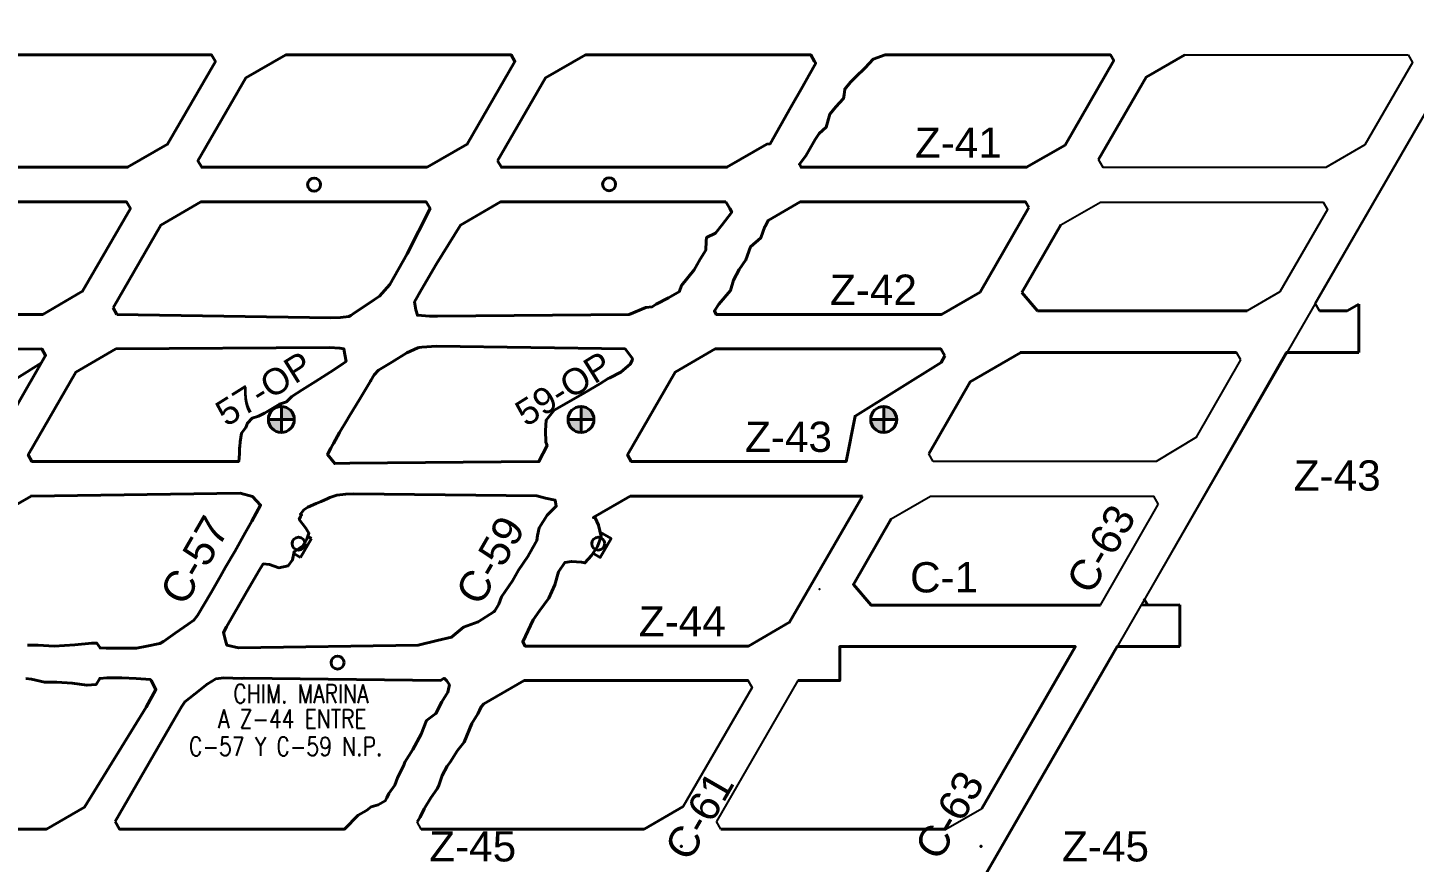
# Model space of a CAD drawing. Header units: millimetres. Extents: x -28 to 1943, y -5245 to 2752.
# Drawn here: x 1529.5 to 1689.8, y -197.6 to -101.1 of the extents above; entities that cross this region are included whole.
import ezdxf
from ezdxf.enums import TextEntityAlignment as Align

# ---------------------------------------------------------------- set-up
doc = ezdxf.new("R2010")
doc.units = ezdxf.units.MM
doc.linetypes.add('CONTINUA', pattern=[0])
doc.layers.add('167', color=10, linetype='Continuous')
doc.styles.add('DG-T1-473 TO 560$0$Standard', font='arial.ttf')
doc.styles.add('DG-T1-473 TO 560$1$Standard', font='arial.ttf')
doc.styles.add('ROMANS', font='romans.shx', dxfattribs={"width": 0.8})

msp = doc.modelspace()

# ---------------------------------------------------------------- hatches: boundary and pattern name
at = {"linetype": 'Continuous', "lineweight": 40}
h = msp.add_hatch(color=3, dxfattribs=at)
h.paths.add_polyline_path([(1560.295, -146.399, 0.4142136), (1558.795, -144.899), (1558.795, -146.399)])
h.paths.add_polyline_path([(1558.795, -146.399), (1557.295, -146.399, 0.4142136), (1558.795, -147.899)])
h = msp.add_hatch(color=3, dxfattribs=at)
h.paths.add_polyline_path([(1560.295, -146.399, 0.4142136), (1558.795, -144.899), (1558.795, -146.399)])
h.paths.add_polyline_path([(1558.795, -146.399), (1557.295, -146.399, 0.4142136), (1558.795, -147.899)])
h = msp.add_hatch(color=3, dxfattribs=at)
h.paths.add_polyline_path([(1594.936, -146.399, 0.4142136), (1593.436, -144.899), (1593.436, -146.399)])
h.paths.add_polyline_path([(1593.436, -146.399), (1591.936, -146.399, 0.4142136), (1593.436, -147.899)])
at = {"lineweight": 40}
h = msp.add_hatch(color=256, dxfattribs=at)
h.paths.add_polyline_path([(1594.936, -146.399, 0.4142136), (1593.436, -144.899), (1593.436, -146.399)])
h.paths.add_polyline_path([(1593.436, -146.399), (1591.936, -146.399, 0.4142136), (1593.436, -147.899)])
h = msp.add_hatch(color=256, dxfattribs=at)
h.paths.add_polyline_path([(1594.936, -146.399, 0.4142136), (1593.436, -144.899), (1593.436, -146.399)])
h.paths.add_polyline_path([(1593.436, -146.399), (1591.936, -146.399, 0.4142136), (1593.436, -147.899)])
h = msp.add_hatch(color=256, dxfattribs=at)
h.paths.add_polyline_path([(1594.936, -146.399, 0.4142136), (1593.436, -144.899), (1593.436, -146.399)])
h.paths.add_polyline_path([(1593.436, -146.399), (1591.936, -146.399, 0.4142136), (1593.436, -147.899)])
h = msp.add_hatch(color=256, dxfattribs=at)
h.paths.add_polyline_path([(1594.936, -146.399, 0.4142136), (1593.436, -144.899), (1593.436, -146.399)])
h.paths.add_polyline_path([(1593.436, -146.399), (1591.936, -146.399, 0.4142136), (1593.436, -147.899)])
at = {"linetype": 'Continuous', "lineweight": 40}
h = msp.add_hatch(color=3, dxfattribs=at)
h.paths.add_polyline_path([(1594.936, -146.399, 0.4142136), (1593.436, -144.899), (1593.436, -146.399)])
h.paths.add_polyline_path([(1593.436, -146.399), (1591.936, -146.399, 0.4142136), (1593.436, -147.899)])
at = {"lineweight": 40}
h = msp.add_hatch(color=256, dxfattribs=at)
h.paths.add_polyline_path([(1594.936, -146.399, 0.4142136), (1593.436, -144.899), (1593.436, -146.399)])
h.paths.add_polyline_path([(1593.436, -146.399), (1591.936, -146.399, 0.4142136), (1593.436, -147.899)])
h = msp.add_hatch(color=256, dxfattribs=at)
h.paths.add_polyline_path([(1594.936, -146.399, 0.4142136), (1593.436, -144.899), (1593.436, -146.399)])
h.paths.add_polyline_path([(1593.436, -146.399), (1591.936, -146.399, 0.4142136), (1593.436, -147.899)])
at = {"linetype": 'Continuous', "lineweight": 40}
h = msp.add_hatch(color=3, dxfattribs=at)
h.paths.add_polyline_path([(1629.928, -146.399, 0.4142136), (1628.428, -144.899), (1628.428, -146.399)])
h.paths.add_polyline_path([(1628.428, -146.399), (1626.928, -146.399, 0.4142136), (1628.428, -147.899)])
at = {"lineweight": 40}
h = msp.add_hatch(color=256, dxfattribs=at)
h.paths.add_polyline_path([(1629.928, -146.399, 0.4142136), (1628.428, -144.899), (1628.428, -146.399)])
h.paths.add_polyline_path([(1628.428, -146.399), (1626.928, -146.399, 0.4142136), (1628.428, -147.899)])
h = msp.add_hatch(color=256, dxfattribs=at)
h.paths.add_polyline_path([(1629.928, -146.399, 0.4142136), (1628.428, -144.899), (1628.428, -146.399)])
h.paths.add_polyline_path([(1628.428, -146.399), (1626.928, -146.399, 0.4142136), (1628.428, -147.899)])
h = msp.add_hatch(color=256, dxfattribs=at)
h.paths.add_polyline_path([(1629.928, -146.399, 0.4142136), (1628.428, -144.899), (1628.428, -146.399)])
h.paths.add_polyline_path([(1628.428, -146.399), (1626.928, -146.399, 0.4142136), (1628.428, -147.899)])
h = msp.add_hatch(color=256, dxfattribs=at)
h.paths.add_polyline_path([(1629.928, -146.399, 0.4142136), (1628.428, -144.899), (1628.428, -146.399)])
h.paths.add_polyline_path([(1628.428, -146.399), (1626.928, -146.399, 0.4142136), (1628.428, -147.899)])
at = {"linetype": 'Continuous', "lineweight": 40}
h = msp.add_hatch(color=3, dxfattribs=at)
h.paths.add_polyline_path([(1629.928, -146.399, 0.4142136), (1628.428, -144.899), (1628.428, -146.399)])
h.paths.add_polyline_path([(1628.428, -146.399), (1626.928, -146.399, 0.4142136), (1628.428, -147.899)])
at = {"lineweight": 40}
h = msp.add_hatch(color=256, dxfattribs=at)
h.paths.add_polyline_path([(1629.928, -146.399, 0.4142136), (1628.428, -144.899), (1628.428, -146.399)])
h.paths.add_polyline_path([(1628.428, -146.399), (1626.928, -146.399, 0.4142136), (1628.428, -147.899)])
h = msp.add_hatch(color=256, dxfattribs=at)
h.paths.add_polyline_path([(1629.928, -146.399, 0.4142136), (1628.428, -144.899), (1628.428, -146.399)])
h.paths.add_polyline_path([(1628.428, -146.399), (1626.928, -146.399, 0.4142136), (1628.428, -147.899)])

# ---------------------------------------------------------------- linework, layer by layer
at = {"color": 7, "lineweight": 40}
for p, q in [((1644.395, -131.734), (1646.214, -133.857)), ((1644.395, -131.734), (1646.214, -133.857)), ((1646.214, -133.857), (1670.437, -133.857)), ((1646.214, -133.857), (1670.437, -133.857)), ((1678.823, -133.857), (1682.02, -133.857)), ((1682.02, -133.857), (1683.37, -133.073)), ((1682.02, -133.857), (1683.37, -133.073)), ((1638.441, -142.048), (1644.277, -138.657)), ((1638.441, -142.048), (1644.277, -138.657)), ((1674.924, -138.657), (1683.37, -138.657)), ((1674.924, -138.657), (1683.37, -138.657)), ((1593.436, -147.899), (1593.436, -144.899)), ((1593.436, -147.899), (1593.436, -144.899)), ((1593.436, -147.899), (1593.436, -144.899)), ((1593.436, -147.899), (1593.436, -144.899)), ((1628.428, -147.899), (1628.428, -144.899)), ((1628.428, -147.899), (1628.428, -144.899)), ((1628.428, -147.899), (1628.428, -144.899)), ((1628.428, -147.899), (1628.428, -144.899)), ((1591.936, -146.399), (1594.936, -146.399)), ((1591.936, -146.399), (1594.936, -146.399)), ((1591.936, -146.399), (1594.936, -146.399)), ((1591.936, -146.399), (1594.936, -146.399)), ((1626.928, -146.399), (1629.928, -146.399)), ((1626.928, -146.399), (1629.928, -146.399)), ((1626.928, -146.399), (1629.928, -146.399)), ((1626.928, -146.399), (1629.928, -146.399)), ((1599.247, -151.252), (1599.04, -150.893)), ((1599.247, -151.252), (1599.04, -150.893)), ((1599.138, -155.252), (1594.848, -157.729)), ((1599.138, -155.252), (1594.848, -157.729)), ((1599.138, -155.252), (1625.967, -155.252)), ((1599.138, -155.252), (1625.967, -155.252))]:
    msp.add_line(p, q, dxfattribs=at)
at = {"lineweight": 40}
for p, q in [((1646.214, -133.857), (1670.437, -133.857)), ((1678.823, -133.857), (1682.02, -133.857)), ((1682.02, -133.857), (1683.37, -133.073)), ((1605.238, -191.153), (1600.736, -193.75)), ((1576.327, -193.75), (1574.962, -193.75)), ((1600.736, -193.75), (1576.327, -193.75)), ((1635.613, -193.75), (1609.587, -193.75))]:
    msp.add_line(p, q, dxfattribs=at)
for p, q in [((1674.924, -138.657), (1667.249, -152.052)), ((1669.702, -139.523), (1669.202, -138.657)), ((1664.589, -148.449), (1669.702, -139.523)), ((1634.149, -151.258), (1633.636, -150.369)), ((1599.251, -151.252), (1615.257, -151.252)), ((1599.251, -151.252), (1615.257, -151.252)), ((1667.249, -152.052), (1658.193, -167.857)), ((1629.297, -157.885), (1633.85, -155.258)), ((1653.472, -167.857), (1660.142, -156.213)), ((1605.238, -191.153), (1613.206, -177.371)), ((1618.512, -176.586), (1609.088, -192.884)), ((1613.206, -177.371), (1612.721, -176.529)), ((1635.613, -193.75), (1639.76, -191.385)), ((1574.962, -193.75), (1574.482, -192.92)), ((1609.587, -193.75), (1609.088, -192.884))]:
    msp.add_line(p, q)
at = {"color": 3, "linetype": 'Continuous', "lineweight": 40}
for p, q in [((1521.2, -146.004), (1531.054, -139.846)), ((1521.2, -146.004), (1531.054, -139.846)), ((1558.795, -147.899), (1558.795, -144.899)), ((1558.795, -147.899), (1558.795, -144.899)), ((1593.436, -147.899), (1593.436, -144.899)), ((1593.436, -147.899), (1593.436, -144.899)), ((1628.428, -147.899), (1628.428, -144.899)), ((1628.428, -147.899), (1628.428, -144.899)), ((1557.295, -146.399), (1560.295, -146.399)), ((1557.295, -146.399), (1560.295, -146.399)), ((1591.936, -146.399), (1594.936, -146.399)), ((1591.936, -146.399), (1594.936, -146.399)), ((1626.928, -146.399), (1629.928, -146.399)), ((1626.928, -146.399), (1629.928, -146.399)), ((1561.026, -162.334), (1562.276, -160.169)), ((1561.026, -162.334), (1562.276, -160.169)), ((1562.276, -160.169), (1561.857, -159.927)), ((1562.276, -160.169), (1561.857, -159.927)), ((1561.026, -162.334), (1560.236, -161.878)), ((1561.026, -162.334), (1560.236, -161.878))]:
    msp.add_line(p, q, dxfattribs=at)
at = {"lineweight": 35}
for p, q in [((1624.103, -151.252), (1625.123, -146.004)), ((1624.103, -151.252), (1625.123, -146.004)), ((1615.257, -151.252), (1624.103, -151.252)), ((1615.257, -151.252), (1624.103, -151.252))]:
    msp.add_line(p, q, dxfattribs=at)
at = {"color": 7, "linetype": 'Continuous', "lineweight": 40}
for p, q in [((1624.918, -165.469), (1626.964, -167.857)), ((1624.918, -165.469), (1626.964, -167.857)), ((1626.964, -167.857), (1653.478, -167.847)), ((1658.2, -167.845), (1662.653, -167.843))]:
    msp.add_line(p, q, dxfattribs=at)
at = {"color": 3, "lineweight": 40}
msp.add_line((1658.954, -167.844), (1658.513, -167.081), dxfattribs=at)
at = {"color": 7, "linetype": 'Continuous'}
for p, q in [((1655.41, -172.657), (1594.154, -278.756)), ((1655.41, -172.657), (1594.154, -278.756)), ((1639.742, -191.395), (1650.561, -172.657))]:
    msp.add_line(p, q, dxfattribs=at)
at = {"color": 3, "linetype": 'Continuous'}
msp.add_line((1632.176, -193.653), (1632.176, -193.703), dxfattribs=at)
at = {"lineweight": 40}
for points in [[(1514.958, -117.252), (1514.517, -116.489), (1520.042, -106.92), (1524.664, -104.252), (1550.723, -104.252), (1551.164, -105.015), (1545.64, -114.584), (1541.018, -117.252)], [(1514.958, -117.252), (1514.517, -116.489), (1520.042, -106.92), (1524.664, -104.252), (1550.723, -104.252), (1551.164, -105.015), (1545.64, -114.584), (1541.018, -117.252)], [(1575.659, -117.252), (1549.599, -117.252), (1549.159, -116.489), (1554.683, -106.92), (1559.305, -104.252), (1585.364, -104.252), (1585.805, -105.015), (1580.281, -114.584)], [(1575.659, -117.252), (1549.599, -117.252), (1549.159, -116.489), (1554.683, -106.92), (1559.305, -104.252), (1585.364, -104.252), (1585.805, -105.015), (1580.281, -114.584)], [(1583.8, -116.489), (1589.324, -106.92), (1593.946, -104.252), (1620.005, -104.252), (1620.446, -105.015), (1620.577, -105.197), (1619.776, -106.642), (1619.027, -107.961), (1617.712, -110.295), (1615.299, -114.529), (1614.922, -114.584), (1610.3, -117.252), (1584.24, -117.252)], [(1583.8, -116.489), (1589.324, -106.92), (1593.946, -104.252), (1620.005, -104.252), (1620.446, -105.015), (1620.577, -105.197), (1619.776, -106.642), (1619.027, -107.961), (1617.712, -110.295), (1615.299, -114.529), (1614.922, -114.584), (1610.3, -117.252), (1584.24, -117.252)], [(1610.191, -121.252), (1610.631, -122.015), (1610.872, -122.433), (1609.723, -123.937), (1608.981, -124.871), (1607.962, -125.378), (1607.9, -125.804), (1607.853, -126.845), (1607.225, -127.865), (1606.507, -129.086), (1605.051, -130.921), (1604.829, -131.56), (1604.827, -131.59), (1603.539, -132.35), (1602.141, -133.083), (1601.667, -133.37), (1600.928, -133.44), (1599.017, -134.252), (1576.829, -134.458), (1575.91, -134.451), (1574.529, -134.352), (1574.359, -133.74), (1574.188, -132.816), (1575, -131.374), (1576.738, -128.389), (1579.509, -123.92), (1584.131, -121.252)], [(1610.191, -121.252), (1610.631, -122.015), (1610.872, -122.433), (1609.723, -123.937), (1608.981, -124.871), (1607.962, -125.378), (1607.9, -125.804), (1607.853, -126.845), (1607.225, -127.865), (1606.507, -129.086), (1605.051, -130.921), (1604.829, -131.56), (1604.827, -131.59), (1603.539, -132.35), (1602.141, -133.083), (1601.667, -133.37), (1600.928, -133.44), (1599.017, -134.252), (1576.829, -134.458), (1575.91, -134.451), (1574.529, -134.352), (1574.359, -133.74), (1574.188, -132.816), (1575, -131.374), (1576.738, -128.389), (1579.509, -123.92), (1584.131, -121.252)], [(1494.888, -150.489), (1500.412, -140.92), (1505.026, -138.257), (1531.094, -138.252), (1531.534, -139.015), (1524.469, -151.252), (1495.328, -151.252)], [(1494.888, -150.489), (1500.412, -140.92), (1505.026, -138.257), (1531.094, -138.252), (1531.534, -139.015), (1524.469, -151.252), (1495.328, -151.252)], [(1539.675, -138.252), (1564.358, -138.078), (1565.538, -138.161), (1566.037, -138.25), (1566.129, -138.871), (1566.271, -139.695), (1565.936, -139.94), (1564.856, -140.668), (1562.747, -141.994), (1561.21, -142.977), (1560.012, -143.757), (1559.386, -144.367), (1558.563, -144.615), (1556.855, -145.67), (1556.15, -146.012), (1555.428, -146.253), (1554.864, -146.819), (1554.694, -147.337), (1554.192, -147.974), (1554.046, -148.984), (1553.989, -149.54), (1553.959, -149.698), (1553.944, -150.357), (1553.87, -151.252), (1529.969, -151.252), (1529.529, -150.489), (1535.053, -140.92)], [(1539.675, -138.252), (1564.358, -138.078), (1565.538, -138.161), (1566.037, -138.25), (1566.129, -138.871), (1566.271, -139.695), (1565.936, -139.94), (1564.856, -140.668), (1562.747, -141.994), (1561.21, -142.977), (1560.012, -143.757), (1559.386, -144.367), (1558.563, -144.615), (1556.855, -145.67), (1556.15, -146.012), (1555.428, -146.253), (1554.864, -146.819), (1554.694, -147.337), (1554.192, -147.974), (1554.046, -148.984), (1553.989, -149.54), (1553.959, -149.698), (1553.944, -150.357), (1553.87, -151.252), (1529.969, -151.252), (1529.529, -150.489), (1535.053, -140.92)], [(1576.735, -137.913), (1598.523, -138.252), (1599.378, -139.344), (1599.333, -139.565), (1599.114, -140.017), (1598.042, -140.92), (1596.752, -141.577), (1596.562, -141.667), (1595.609, -142.294), (1593.821, -143.333), (1592.038, -144.36), (1590.338, -145.311), (1589.401, -146.482), (1589.339, -147.679), (1589.38, -149.007), (1589.505, -149.411), (1588.565, -151.26), (1566.694, -151.457), (1564.976, -151.507), (1564.141, -150.448), (1564.529, -149.711), (1564.702, -149.363), (1564.807, -149.161), (1565.506, -147.91), (1566.396, -146.442), (1566.55, -146.187), (1567.96, -143.893), (1569.112, -141.967), (1569.14, -141.912), (1569.53, -141.257), (1570.031, -140.708), (1571.584, -139.764), (1573.316, -138.699), (1574.585, -138.108), (1574.732, -138.081), (1575.028, -138.048)], [(1576.735, -137.913), (1598.523, -138.252), (1599.378, -139.344), (1599.333, -139.565), (1599.114, -140.017), (1598.042, -140.92), (1596.752, -141.577), (1596.562, -141.667), (1595.609, -142.294), (1593.821, -143.333), (1592.038, -144.36), (1590.338, -145.311), (1589.401, -146.482), (1589.339, -147.679), (1589.38, -149.007), (1589.505, -149.411), (1588.565, -151.26), (1566.694, -151.457), (1564.976, -151.507), (1564.141, -150.448), (1564.529, -149.711), (1564.702, -149.363), (1564.807, -149.161), (1565.506, -147.91), (1566.396, -146.442), (1566.55, -146.187), (1567.96, -143.893), (1569.112, -141.967), (1569.14, -141.912), (1569.53, -141.257), (1570.031, -140.708), (1571.584, -139.764), (1573.316, -138.699), (1574.585, -138.108), (1574.732, -138.081), (1575.028, -138.048)], [(1589.531, -157.457), (1588.591, -158.926), (1588.399, -159.814), (1588.335, -160.379), (1587.818, -161.259), (1587.302, -162.242), (1586.214, -163.817), (1585.509, -165.043), (1584.257, -166.912), (1583.919, -167.747), (1583.493, -168.506), (1583.366, -168.649), (1581.561, -169.805), (1579.857, -170.404), (1578.466, -171.564), (1576.824, -171.931), (1574.615, -172.5), (1553.853, -172.788), (1552.488, -172.48), (1552.334, -171.955), (1552.088, -171.024), (1552.457, -170.381), (1554.669, -166.551), (1556.15, -163.99), (1556.694, -163.099), (1557.412, -163.157), (1558.518, -163.53), (1559.577, -163.301), (1560.09, -162.629), (1560.275, -161.679), (1561.266, -161.02), (1561.755, -160.233), (1561.981, -159.557), (1561.63, -158.955), (1560.87, -157.976), (1561.018, -157.623), (1561.128, -157.459), (1561.006, -157.342), (1561.383, -156.861), (1561.839, -156.549), (1562.825, -156.113), (1563.392, -155.861), (1564.107, -155.558), (1564.418, -155.406), (1565.194, -155.157), (1566.242, -155.027), (1567.129, -155.008), (1588.319, -155.233), (1589.349, -155.482), (1590.459, -155.727), (1590.58, -156.434)], [(1589.531, -157.457), (1588.591, -158.926), (1588.399, -159.814), (1588.335, -160.379), (1587.818, -161.259), (1587.302, -162.242), (1586.214, -163.817), (1585.509, -165.043), (1584.257, -166.912), (1583.919, -167.747), (1583.493, -168.506), (1583.366, -168.649), (1581.561, -169.805), (1579.857, -170.404), (1578.466, -171.564), (1576.824, -171.931), (1574.615, -172.5), (1553.853, -172.788), (1552.488, -172.48), (1552.334, -171.955), (1552.088, -171.024), (1552.457, -170.381), (1554.669, -166.551), (1556.15, -163.99), (1556.694, -163.099), (1557.412, -163.157), (1558.518, -163.53), (1559.577, -163.301), (1560.09, -162.629), (1560.275, -161.679), (1561.266, -161.02), (1561.755, -160.233), (1561.981, -159.557), (1561.63, -158.955), (1560.87, -157.976), (1561.018, -157.623), (1561.128, -157.459), (1561.006, -157.342), (1561.383, -156.861), (1561.839, -156.549), (1562.825, -156.113), (1563.392, -155.861), (1564.107, -155.558), (1564.418, -155.406), (1565.194, -155.157), (1566.242, -155.027), (1567.129, -155.008), (1588.319, -155.233), (1589.349, -155.482), (1590.459, -155.727), (1590.58, -156.434)], [(1539.565, -192.865), (1540.075, -193.748), (1566.098, -193.748), (1567.664, -192.143), (1568.642, -191.616), (1569.186, -191.185), (1569.995, -190.942), (1570.787, -190.475), (1570.999, -190.137), (1571.217, -189.628), (1571.908, -188.676), (1572.24, -187.822), (1572.937, -186.362), (1573.067, -186.01), (1574.01, -184.549), (1574.961, -182.774), (1575.592, -181.207), (1576.66, -180.399), (1577.352, -179.052), (1578.049, -177.932), (1578.202, -177.229), (1578.224, -177.072), (1577.91, -176.601), (1577.609, -176.313), (1577.175, -176.567), (1554.5, -176.302), (1554.218, -176.338), (1552.149, -176.272), (1551.206, -176.379), (1550.216, -176.989), (1548.716, -178.175), (1547.637, -179.033), (1547.255, -179.629), (1546.446, -181.017)], [(1539.565, -192.865), (1540.075, -193.748), (1566.098, -193.748), (1567.664, -192.143), (1568.642, -191.616), (1569.186, -191.185), (1569.995, -190.942), (1570.787, -190.475), (1570.999, -190.137), (1571.217, -189.628), (1571.908, -188.676), (1572.24, -187.822), (1572.937, -186.362), (1573.067, -186.01), (1574.01, -184.549), (1574.961, -182.774), (1575.592, -181.207), (1576.66, -180.399), (1577.352, -179.052), (1578.049, -177.932), (1578.202, -177.229), (1578.224, -177.072), (1577.91, -176.601), (1577.609, -176.313), (1577.175, -176.567), (1554.5, -176.302), (1554.218, -176.338), (1552.149, -176.272), (1551.206, -176.379), (1550.216, -176.989), (1548.716, -178.175), (1547.637, -179.033), (1547.255, -179.629), (1546.446, -181.017)]]:
    msp.add_lwpolyline(points, close=True, dxfattribs=at)
at = {"linetype": 'Continuous', "lineweight": 40}
for points in [[(1649.39, -114.684), (1644.941, -117.252), (1618.881, -117.252), (1618.678, -116.901), (1619.441, -115.941), (1620.496, -114.049), (1620.972, -113.342), (1621.791, -112.627), (1622.202, -111.108), (1622.886, -110.27), (1623.779, -109.301), (1623.872, -108.858), (1623.92, -108.207), (1624.581, -107.426), (1625.158, -106.842), (1626.274, -105.737), (1627.209, -104.767), (1628.587, -104.252), (1654.647, -104.252), (1655.029, -104.915), (1649.39, -114.684)], [(1649.39, -114.684), (1644.941, -117.252), (1618.881, -117.252), (1618.678, -116.901), (1619.441, -115.941), (1620.496, -114.049), (1620.972, -113.342), (1621.791, -112.627), (1622.202, -111.108), (1622.886, -110.27), (1623.779, -109.301), (1623.872, -108.858), (1623.92, -108.207), (1624.581, -107.426), (1625.158, -106.842), (1626.274, -105.737), (1627.209, -104.767), (1628.587, -104.252), (1654.647, -104.252), (1655.029, -104.915), (1649.39, -114.684)], [(1653.271, -116.361), (1658.779, -106.82), (1663.228, -104.252)], [(1504.703, -133.489), (1510.227, -123.92), (1514.849, -121.252), (1540.909, -121.252), (1541.349, -122.015), (1535.825, -131.584), (1531.203, -134.252), (1505.143, -134.252), (1504.703, -133.489)], [(1504.703, -133.489), (1510.227, -123.92), (1514.849, -121.252), (1540.909, -121.252), (1541.349, -122.015), (1535.825, -131.584), (1531.203, -134.252), (1505.143, -134.252), (1504.703, -133.489)], [(1539.344, -133.489), (1544.868, -123.92), (1549.49, -121.252), (1575.55, -121.252), (1575.99, -122.015), (1573.339, -127.239), (1571.317, -130.785), (1570.132, -132.153), (1569.563, -132.531), (1568.486, -133.262), (1567.26, -134.084), (1566.839, -134.383), (1566.587, -134.511), (1565.614, -134.616), (1564.53, -134.634), (1539.784, -134.252)], [(1539.344, -133.489), (1544.868, -123.92), (1549.49, -121.252), (1575.55, -121.252), (1575.99, -122.015), (1573.339, -127.239), (1571.317, -130.785), (1570.132, -132.153), (1569.563, -132.531), (1568.486, -133.262), (1567.26, -134.084), (1566.839, -134.383), (1566.587, -134.511), (1565.614, -134.616), (1564.53, -134.634), (1539.784, -134.252)], [(1645.214, -121.915), (1644.832, -121.252), (1618.772, -121.252), (1615.056, -123.397), (1614.736, -124.084), (1614.671, -124.098), (1614.206, -125.396), (1613.028, -126.455), (1612.499, -127.962), (1611.738, -129.061), (1611.084, -130.299), (1610.707, -131.501), (1609.363, -133.079), (1608.851, -133.859), (1609.078, -134.252), (1635.126, -134.252), (1639.575, -131.684)], [(1645.214, -121.915), (1644.832, -121.252), (1618.772, -121.252), (1615.056, -123.397), (1614.736, -124.084), (1614.671, -124.098), (1614.206, -125.396), (1613.028, -126.455), (1612.499, -127.962), (1611.738, -129.061), (1611.084, -130.299), (1610.707, -131.501), (1609.363, -133.079), (1608.851, -133.859), (1609.078, -134.252), (1635.126, -134.252), (1639.575, -131.684)], [(1645.214, -121.915), (1639.575, -131.684)], [(1645.214, -121.915), (1639.575, -131.684)], [(1644.395, -131.734), (1648.922, -123.893)], [(1644.395, -131.734), (1648.922, -123.893)], [(1539.784, -134.252), (1539.344, -133.489)], [(1539.784, -134.252), (1539.344, -133.489)], [(1633.636, -150.369), (1638.441, -142.048), (1644.277, -138.657), (1669.202, -138.657)], [(1674.924, -138.657), (1683.37, -138.657)], [(1633.636, -150.369), (1638.441, -142.048)], [(1633.636, -150.369), (1638.441, -142.048)], [(1624.918, -165.469), (1629.297, -157.885)], [(1624.918, -165.469), (1629.297, -157.885)], [(1653.478, -167.847), (1626.964, -167.857), (1624.918, -165.469), (1629.297, -157.885)], [(1662.653, -167.843), (1658.2, -167.845)], [(1662.653, -167.843), (1662.653, -172.657)], [(1662.653, -167.843), (1662.653, -172.657)], [(1662.653, -167.843), (1662.653, -172.657)]]:
    msp.add_lwpolyline(points, dxfattribs=at)
for points in [[(1689.066, -104.252), (1689.566, -105.119), (1684.053, -114.666), (1679.553, -117.264), (1653.792, -117.264), (1653.271, -116.361)], [(1689.066, -104.252), (1689.566, -105.119), (1684.053, -114.666), (1679.553, -117.264), (1653.792, -117.264), (1653.271, -116.361)], [(1663.228, -104.252), (1689.066, -104.252)], [(1678.823, -133.857), (1678.323, -132.991), (1693.415, -106.851), (1697.915, -104.253)], [(1678.823, -133.857), (1678.323, -132.991), (1693.415, -106.851), (1697.915, -104.253)], [(1648.922, -123.893), (1653.479, -121.264), (1679.244, -121.264), (1679.744, -122.13), (1674.242, -131.66), (1670.437, -133.857)], [(1648.922, -123.893), (1653.479, -121.264), (1679.244, -121.264), (1679.744, -122.13), (1674.242, -131.66), (1670.437, -133.857)], [(1664.589, -148.449), (1659.927, -151.258), (1634.148, -151.258)], [(1633.849, -155.258), (1659.618, -155.258), (1660.155, -156.237)], [(1612.721, -176.529), (1613.206, -177.371), (1605.238, -191.153), (1600.736, -193.75), (1574.962, -193.75), (1574.483, -192.919)]]:
    msp.add_lwpolyline(points)
at = {"color": 3}
for points in [[(1697.915, -104.253), (1693.415, -106.851), (1678.323, -132.991), (1678.823, -133.857)], [(1697.915, -104.253), (1693.415, -106.851), (1678.323, -132.991), (1678.823, -133.857)], [(1648.922, -123.893), (1653.479, -121.264), (1679.244, -121.264), (1679.744, -122.13), (1674.242, -131.66), (1670.437, -133.857)], [(1648.922, -123.893), (1653.479, -121.264), (1679.244, -121.264), (1679.744, -122.13), (1674.242, -131.66), (1670.437, -133.857)]]:
    msp.add_lwpolyline(points, dxfattribs=at)
at = {"lineweight": 40}
for points in [[(1683.37, -138.657), (1683.37, -133.073)], [(1683.37, -138.657), (1683.37, -133.073)], [(1683.37, -138.657), (1683.37, -133.073)], [(1529.436, -172.479), (1530.69, -172.495), (1532.531, -172.589), (1534.939, -172.448), (1536.877, -172.25), (1537.456, -172.24), (1537.844, -172.803), (1538.537, -172.821), (1539.1, -172.816), (1540.824, -172.832), (1541.264, -172.816), (1542.068, -172.815), (1543.244, -172.596), (1544.765, -172.288), (1545.156, -172.073), (1546.514, -171.11), (1548.013, -170.076), (1548.683, -169.607), (1549.117, -169.07), (1550.676, -166.404), (1551.76, -164.506), (1552.354, -163.467), (1553.404, -161.656), (1554.609, -159.49), (1555.367, -158.153), (1556.39, -156.299), (1555.464, -155.311), (1554.045, -154.921), (1529.86, -155.252), (1525.476, -157.783)], [(1529.436, -172.479), (1530.69, -172.495), (1532.531, -172.589), (1534.939, -172.448), (1536.877, -172.25), (1537.456, -172.24), (1537.844, -172.803), (1538.537, -172.821), (1539.1, -172.816), (1540.824, -172.832), (1541.264, -172.816), (1542.068, -172.815), (1543.244, -172.596), (1544.765, -172.288), (1545.156, -172.073), (1546.514, -171.11), (1548.013, -170.076), (1548.683, -169.607), (1549.117, -169.07), (1550.676, -166.404), (1551.76, -164.506), (1552.354, -163.467), (1553.404, -161.656), (1554.609, -159.49), (1555.367, -158.153), (1556.39, -156.299), (1555.464, -155.311), (1554.045, -154.921), (1529.86, -155.252), (1525.476, -157.783)], [(1625.967, -155.252), (1617.545, -169.84), (1612.791, -172.585), (1586.968, -172.585), (1586.699, -172.119), (1587.922, -169.568), (1588.622, -168.507), (1589.719, -167.071), (1590.412, -165.524), (1590.837, -164.022), (1591.576, -162.921), (1592.338, -162.809), (1593.491, -162.896), (1593.887, -162.983), (1594.639, -162.112), (1595.356, -161.069), (1595.758, -159.916), (1595.447, -158.617), (1595.072, -157.787), (1594.847, -157.732), (1594.848, -157.729)], [(1625.967, -155.252), (1617.545, -169.84), (1612.791, -172.585), (1586.968, -172.585), (1586.699, -172.119), (1587.922, -169.568), (1588.622, -168.507), (1589.719, -167.071), (1590.412, -165.524), (1590.837, -164.022), (1591.576, -162.921), (1592.338, -162.809), (1593.491, -162.896), (1593.887, -162.983), (1594.639, -162.112), (1595.356, -161.069), (1595.758, -159.916), (1595.447, -158.617), (1595.072, -157.787), (1594.847, -157.732), (1594.848, -157.729)], [(1594.821, -161.846), (1595.667, -162.334), (1596.917, -160.169), (1595.642, -159.433)], [(1594.821, -161.846), (1595.667, -162.334), (1596.917, -160.169), (1595.642, -159.433)], [(1618.512, -176.586), (1623.346, -176.586), (1623.346, -172.657), (1650.594, -172.657), (1639.76, -191.385)], [(1618.512, -176.586), (1623.346, -176.586), (1623.346, -172.657), (1650.594, -172.657)], [(1505.434, -193.748), (1531.633, -193.748), (1536.052, -191.197), (1543.148, -179.668), (1544.299, -177.604), (1543.745, -176.557), (1543.656, -176.463), (1542.007, -176.331), (1540.341, -176.259), (1538.626, -176.274), (1537.793, -176.326), (1537.39, -177.019), (1537.389, -177.031), (1536.311, -177.117), (1534.623, -176.895), (1532.854, -176.773), (1531.433, -176.767), (1529.916, -176.403), (1529.238, -176.328)], [(1505.434, -193.748), (1531.633, -193.748), (1536.052, -191.197), (1543.148, -179.668), (1544.299, -177.604), (1543.745, -176.557), (1543.656, -176.463), (1542.007, -176.331), (1540.341, -176.259), (1538.626, -176.274), (1537.793, -176.326), (1537.39, -177.019), (1537.389, -177.031), (1536.311, -177.117), (1534.623, -176.895), (1532.854, -176.773), (1531.433, -176.767), (1529.916, -176.403), (1529.238, -176.328)], [(1574.482, -192.92), (1574.554, -192.804), (1574.844, -192.364), (1575.311, -191.387), (1576.09, -190.117), (1576.816, -189.107), (1576.996, -188.706), (1577.399, -187.544), (1577.954, -186.481), (1578.314, -186.01), (1579.143, -184.671), (1579.939, -183.689), (1580.804, -181.529), (1581.517, -180.439), (1581.689, -180.039), (1581.896, -179.631), (1582.187, -179.282), (1586.859, -176.585), (1612.753, -176.585)]]:
    msp.add_lwpolyline(points, dxfattribs=at)
at = {"linetype": 'Continuous', "lineweight": 40}
msp.add_lwpolyline([(1635.483, -139.06), (1635.017, -138.252), (1608.957, -138.252), (1604.335, -140.92), (1598.811, -150.489), (1599.251, -151.252), (1624.103, -151.252), (1625.123, -146.004), (1635.06, -139.794)], close=True, dxfattribs=at)
msp.add_lwpolyline([(1635.483, -139.06), (1635.017, -138.252), (1608.957, -138.252), (1604.335, -140.92), (1598.811, -150.489), (1599.251, -151.252), (1624.103, -151.252), (1625.123, -146.004), (1635.06, -139.794)], close=True, dxfattribs=at)
at = {"color": 7, "linetype": 'Continuous', "lineweight": 40}
for points in [[(1662.653, -172.657), (1655.41, -172.657), (1594.154, -278.756), (1611.593, -278.745)], [(1662.653, -172.657), (1655.41, -172.657), (1594.154, -278.756), (1611.593, -278.745)], [(1662.653, -172.657), (1655.41, -172.657), (1594.239, -278.649)]]:
    msp.add_lwpolyline(points, dxfattribs=at)
at = {"lineweight": 40}
for centre, radius in [((1562.582, -119.257), 0.757), ((1596.69, -119.211), 0.75), ((1593.436, -146.399), 1.5), ((1593.436, -146.399), 1.5), ((1628.428, -146.399), 1.5), ((1628.428, -146.399), 1.5)]:
    msp.add_circle(centre, radius, dxfattribs=at)
at = {"color": 3, "linetype": 'Continuous', "lineweight": 40}
for centre, radius in [((1558.795, -146.399), 1.5), ((1593.436, -146.399), 1.5), ((1628.428, -146.399), 1.5), ((1560.785, -160.752), 0.75), ((1595.426, -160.752), 0.75), ((1565.291, -174.505), 0.75)]:
    msp.add_circle(centre, radius, dxfattribs=at)
msp.add_point((1621, -166))
at = {"lineweight": 40, "ltscale": 5}
for p in [(1605.032, -195.753), (1639.676, -195.753)]:
    msp.add_point(p, dxfattribs=at)
at = {"layer": '167'}
msp.add_lwpolyline([(793.984, -747.719), (1288.758, -747.718), (1347.109, -646.658), (1351.609, -644.06), (1383.259, -644.06), (1805.194, 86.748), (1770.861, 87.511), (1838.66, 204.944), (1646.978, 301.627), (1521.565, 87.697), (1424.451, 87.511), (1164.8, -363.75), (913.868, -363.748), (890.119, -410.232), (793.984, -747.719)], close=True, dxfattribs=at)

# ---------------------------------------------------------------- texts
at = {"linetype": 'Continuous', "style": 'DG-T1-473 TO 560$0$Standard'}
for s, p in [('Z-41', (1637.058, -114.4)), ('Z-42', (1627.243, -131.4)), ('Z-43', (1617.425, -148.4)), ('Z-43', (1680.856, -152.872)), ('C-1', (1635.41, -164.64)), ('Z-44', (1605.145, -169.732)), ('Z-45', (1580.915, -195.737)), ('Z-45', (1654.072, -195.737))]:
    msp.add_text(s, height=3.5, dxfattribs=at).set_placement(p, align=Align.MIDDLE_CENTER)
for s, p in [('57-OP', (1552.432, -147.313)), ('59-OP', (1587.073, -147.313))]:
    msp.add_text(s, height=3, rotation=32, dxfattribs=at).set_placement(p)
for s, p in [('C-63', (1656.19, -156.764)), ('C-63', (1638.661, -187.531)), ('C-61', (1609.754, -187.607))]:
    msp.add_text(s, height=3.5, rotation=60, dxfattribs=at).set_placement(p, align=Align.MIDDLE_RIGHT)
at = {"linetype": 'Continuous', "style": 'DG-T1-473 TO 560$1$Standard'}
for s, p in [('C-57', (1546.102, -167.245)), ('C-59', (1580.288, -167.245))]:
    msp.add_text(s, height=3.5, rotation=60, dxfattribs=at).set_placement(p, align=Align.MIDDLE_LEFT)
at = {"color": 7, "linetype": 'CONTINUA', "lineweight": 13, "style": 'ROMANS', "width": 0.8}
for s, p in [('CHIM. MARINA', (1553.244, -179.173)), ('A Z-44 ENTRE', (1551.465, -182.066)), ('C-57 Y C-59 N.P.', (1548.127, -185.261))]:
    msp.add_text(s, height=2.15, dxfattribs=at).set_placement(p)

doc.saveas('drawing.dxf')
